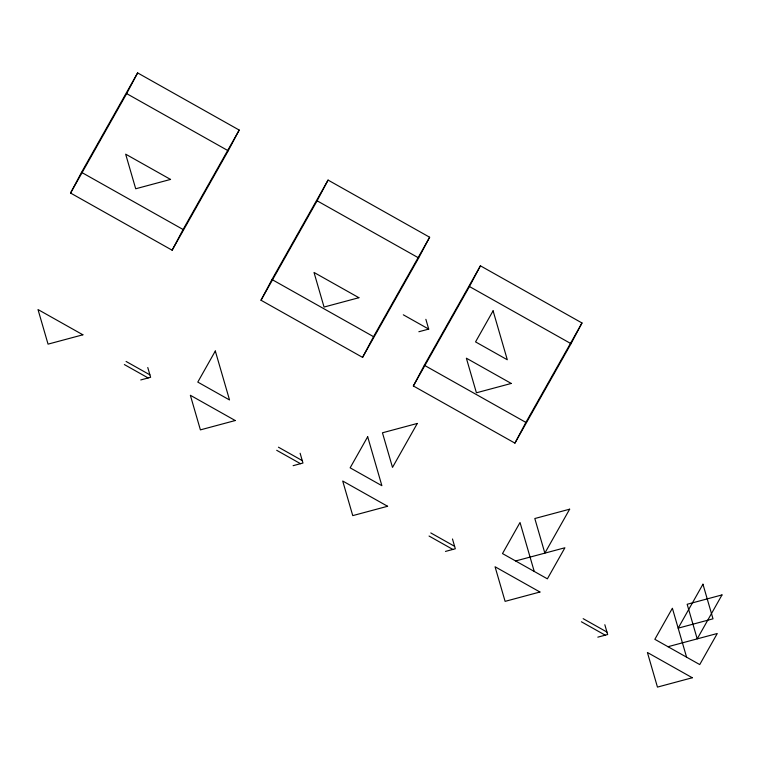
<?xml version="1.0" encoding="UTF-8"?>
<svg xmlns="http://www.w3.org/2000/svg" width="760" height="760" viewBox="0 0 760 760"><rect width="100%" height="100%" fill="white"/><g stroke="black" fill="none" stroke-linecap="round" stroke-linejoin="round"><path stroke-width="1.14" d="M70.566 193.049L81.529 172.339L137.626 72.903L239.2 130.064L228.228 150.774L172.13 250.211L70.566 193.049L126.663 93.613L137.626 72.903M172.13 250.211L183.093 229.501L239.2 130.064M261.003 300.228L271.966 279.519L328.073 180.082L429.637 237.234L418.674 257.944L362.567 357.38L261.003 300.228L317.101 200.792L328.073 180.082M362.567 357.38L373.54 336.67L429.637 237.234M413.354 385.966L424.317 365.256L480.424 265.82L581.989 322.971L571.026 343.691L514.919 443.127L413.354 385.966L469.452 286.529L480.424 265.82M514.919 443.127L525.892 422.408L581.989 322.971M140.761 379.943L150.613 377.292L147.773 367.507M418.855 331.74L428.706 329.099L425.866 319.314M293.113 465.68L302.964 463.039L300.124 453.245M445.464 551.418L455.316 548.777L452.476 538.982M515.641 560.966L564.917 547.76L547.38 578.835L502.493 553.575L520.03 522.5L534.232 571.434M597.816 637.156L607.667 634.514L604.827 624.73M667.992 646.712L717.269 633.498L699.732 664.572L654.844 639.312L672.381 608.237L686.584 657.172M126.663 93.613L228.228 150.774M317.101 200.792L418.674 257.944M469.452 286.529L571.026 343.691M403.313 314.811L428.706 329.099M81.529 172.339L183.093 229.501M271.966 279.519L373.54 336.67M424.317 365.256L525.892 422.408M126.093 361.456L149.9 374.851M278.445 447.193L302.252 460.588M430.796 532.931L454.603 546.326M583.158 618.668L606.955 632.063M124.345 364.562L148.152 377.957M276.697 450.3L300.504 463.695M429.048 536.038L452.855 549.433M581.4 621.775L605.207 635.17M215.317 351.015L197.79 382.09L229.53 399.959L215.317 351.015M367.678 436.753L350.141 467.827L381.881 485.697L367.678 436.753M417.297 423.453L392.502 467.4L382.451 432.791L417.297 423.453M493.088 310.821L475.551 341.895L507.3 359.765L493.088 310.821M569.649 509.19L544.853 553.137L534.812 518.529L569.649 509.19M702.952 584.212L678.167 628.159L713.003 618.811L702.952 584.212M722 594.928L697.205 638.875L687.163 604.276L722 594.928M170.544 179.427L135.707 188.774L125.657 154.166L170.544 179.427M82.888 334.799L48.051 344.137L38 309.538L82.888 334.799M358.901 297.711L324.055 307.049L314.013 272.451L358.901 297.711M235.239 420.536L200.402 429.875L190.351 395.276L235.239 420.536M511.252 383.448L476.416 392.796L466.365 358.188L511.252 383.448M387.59 506.274L352.754 515.622L342.703 481.013L387.59 506.274M539.942 592.011L505.106 601.359L495.054 566.751L539.942 592.011M692.293 677.749L657.457 687.097L647.406 652.489L692.293 677.749"/></g></svg>
